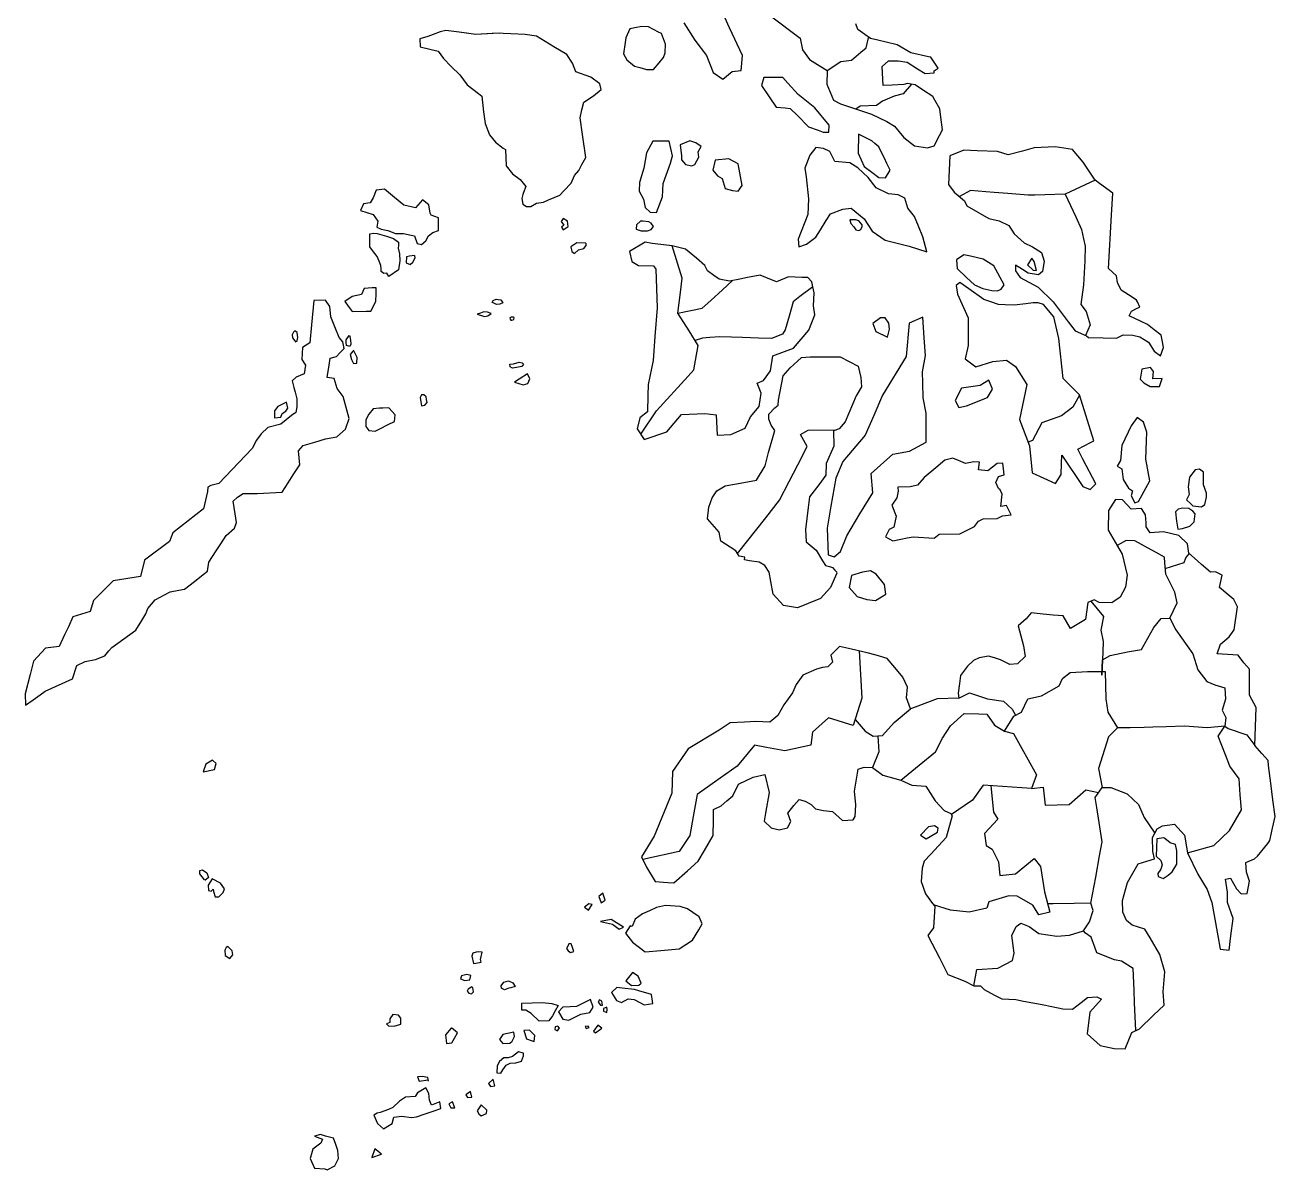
# Model space of a CAD drawing. Header units: millimetres. Extents: x -251401 to 377140, y -30451 to 275830.
# Drawn here: x -251401 to -215612, y 76927 to 109695 of the extents above; entities that cross this region are included whole.
import ezdxf

# ---------------------------------------------------------------- set-up
doc = ezdxf.new("R2010")
doc.units = ezdxf.units.MM
doc.layers.add('0-S1', color=1, linetype='Continuous')

msp = doc.modelspace()

# ---------------------------------------------------------------- linework, layer by layer
at = {"color": 1}
for points in [[(-232534.471, 109757.449), (-232224.182, 109259.056), (-231887.193, 108824.04), (-231695.37, 108337.237), (-231419.155, 108149.048), (-231151.616, 108359.759), (-230894.369, 108395.734), (-230858.355, 108822.298), (-231225.947, 109610.128), (-231452.627, 110095.954)], [(-230052.276, 109961.535), (-229209.095, 109315.321), (-229138.6, 108988.887), (-228938.805, 108712.056), (-228436.098, 108396.598), (-228442.543, 108003.885), (-228254.278, 107541.067), (-228052.092, 107437.316), (-227168.882, 107144.839), (-226724.849, 106934.438), (-226502.831, 106803.649), (-226240.965, 106473.832), (-225933.558, 106234.998), (-225557.839, 106183.82), (-225369.978, 106234.998), (-225216.275, 106530.697), (-225131.005, 106694.741), (-225176.425, 107053.855), (-225207.322, 107298.14), (-225347.207, 107542.893), (-225410.574, 107653.764), (-225705.85, 107844.278), (-225914.151, 107978.676), (-226132.804, 108020.559), (-226235.274, 107992.127), (-226576.838, 107975.067), (-226833.223, 107962.262), (-226860.535, 108509.076), (-226679.305, 108674.507), (-226406.056, 108668.82), (-226144.19, 108629.015), (-225848.167, 108441.36), (-225629.836, 108302.956), (-225369.978, 108327.63), (-225375.458, 108385.337), (-225256.123, 108464.106), (-225349.216, 108605.143), (-225462.062, 108776.103), (-225535.068, 108788.237), (-226041.174, 108899.538), (-226429.834, 109131.471), (-226747.83, 109207.1), (-226982.577, 109262.931), (-227194.574, 109313.35), (-227353.534, 109423.908), (-227559.191, 109566.942), (-227616.006, 109731.471)], [(-237823.752, 109458.301), (-238497.858, 109426.044), (-238966.103, 109486.526), (-239121.584, 109506.609), (-239347.894, 109535.841), (-239515.075, 109498.623), (-239716.904, 109422.012), (-239868.486, 109364.475), (-240100.378, 109301.047), (-240088.929, 109066.762), (-239572.623, 108945.217), (-239423.681, 108736.453), (-239195.266, 108508.288), (-238951.645, 108264.933), (-238743.51, 107986.042), (-238418.652, 107732.525), (-238322.21, 107661.54), (-238270.025, 107210.532), (-238230.805, 106871.575), (-238105.207, 106553.84), (-237931.169, 106340.964), (-237707.403, 106174.211), (-237645.898, 106128.376), (-237621.606, 105665.555), (-237440.265, 105439.128), (-237223.664, 105273.081), (-237097.732, 105117.096), (-237065.761, 105077.496), (-237132.994, 104900.732), (-237148.104, 104840.351), (-237175.955, 104729.059), (-237148.104, 104563.606), (-237042.323, 104503.225), (-236916.391, 104503.225), (-236760.236, 104593.797), (-236558.748, 104629.019), (-236412.666, 104694.431), (-236085.246, 104825.256), (-235974.426, 104946.018), (-235766.196, 105172.929), (-235672.192, 105383.778), (-235546.26, 105534.73), (-235455.589, 105705.809), (-235348.517, 105907.834), (-235438.626, 106564.457), (-235504.116, 107041.68), (-235454.741, 107264.652), (-235404.92, 107489.636), (-235124.403, 107667.064), (-234906.862, 107852.173), (-234939.09, 108013.137), (-235204.973, 108206.294), (-235631.996, 108359.211), (-235728.681, 108600.657), (-235890.433, 108853.534), (-236261.058, 109070.837), (-236760.595, 109376.669), (-237082.875, 109424.958), (-237493.784, 109441.055), (-237710.992, 109449.564), (-237823.752, 109458.301), (-238027.064, 109448.573), (-238497.858, 109426.044), (-238825.9, 109468.416), (-238966.103, 109486.526)], [(-233264.365, 109491.965), (-233554.266, 109642.875), (-233738.006, 109651.033), (-233942.165, 109610.246), (-234084.272, 109581.857), (-234195.318, 109324.74), (-234215.734, 109198.301), (-234268.846, 108869.373), (-234166.744, 108699.384), (-233946.255, 108519.923), (-233795.178, 108475.058), (-233607.355, 108426.114), (-233403.196, 108426.114), (-233243.955, 108613.732), (-233118.013, 108762.117), (-233076.546, 108899.239), (-233060.213, 109143.959), (-233178.624, 109449.859), (-233264.365, 109491.965)], [(-228436.098, 108396.598), (-228046.469, 108651.355), (-227738.509, 108684.081), (-227469.861, 108913.163), (-227320.081, 109040.884), (-227252.03, 109327.015)], [(-228378.171, 106827.327), (-228786.924, 107327.831), (-229261.604, 107703.209), (-229558.279, 108032.487), (-229700.26, 108190.071), (-230243.931, 108190.541), (-230316.451, 107966.632), (-230092.296, 107637.353), (-229890.425, 107340.808), (-229637.393, 107321.246), (-229493.215, 107310.099), (-229287.976, 107103.922), (-228969.205, 106783.694), (-228694.624, 106682.444), (-228545.559, 106627.496), (-228424.46, 106627.496), (-228387.904, 106627.496), (-228378.171, 106827.327)], [(-226023.478, 107999.617), (-226257.672, 107728.481), (-226519.767, 107656.484), (-226847.384, 107512.489), (-227017.746, 107388.131), (-227489.518, 107375.04), (-227610.487, 107291.077)], [(-232955.635, 106372.359), (-233424.752, 106372.359), (-233608.719, 106041.581), (-233679.241, 105594.417), (-233807.649, 105184.866), (-233812.834, 104940.967), (-233695.582, 104706.718), (-233641.842, 104467.59), (-233500.161, 104340.705), (-233319.397, 104330.945), (-233153.289, 104775.041), (-233128.862, 105160.575), (-232917.208, 105742.911), (-232864.017, 105946.473), (-232955.635, 106372.359)], [(-232045.971, 106214.274), (-232194.141, 106321.915), (-232361.552, 106375.736), (-232638.647, 106262.328), (-232623.254, 106102.788), (-232604.01, 105960.548), (-232600.161, 105835.606), (-232490.479, 105706.822), (-232305.748, 105660.689), (-232219.156, 105699.133), (-232109.471, 105914.416), (-232126.791, 106068.189), (-232045.971, 106214.274)], [(-226633.887, 105536.308), (-226726.342, 105731.608), (-226796.8, 105880.441), (-226858.474, 106010.719), (-226952.297, 106208.908), (-227066.419, 106300.844), (-227159.741, 106376.024), (-227535.177, 106567.101), (-227544.367, 106029.998), (-227378.924, 105648.977), (-227158.334, 105483.714), (-226956.848, 105332.763), (-226763.106, 105323.043), (-226633.887, 105536.308)], [(-227027.929, 105033.547), (-227259.756, 105333.83), (-227552.726, 105606.12), (-227784.852, 105747.135), (-228211.772, 105793.376), (-228355.794, 106075.965), (-228535.82, 106163.31), (-228762.138, 106194.138), (-228931.877, 105973.206), (-229075.898, 105598.134), (-229034.749, 105346.373), (-228970.388, 104723.459), (-228989.866, 104269.464), (-229262.562, 103562.53), (-229249.578, 103342.018), (-229028.824, 103419.846), (-228762.621, 103620.901), (-228626.274, 103834.927), (-228458.619, 104098.1), (-228336.711, 104289.46), (-227989.984, 104425.12), (-227743.259, 104451.062), (-227379.667, 104146.238), (-227145.927, 103796.013), (-226775.842, 103536.587), (-226087.609, 103361.476), (-225581.175, 103199.334), (-225698.046, 103633.872), (-225821.406, 103938.697), (-225932.519, 104213.258), (-226126.567, 104457.548), (-226210.972, 104736.431), (-226399.261, 104833.715), (-226678.45, 104866.144), (-227027.929, 105033.547)], [(-221410.659, 106135.25), (-221904.324, 106210.29), (-222510.671, 106178.129), (-222843.358, 106087.009), (-223251.811, 105975.137), (-223557.023, 106070.929), (-224141.907, 106097.729), (-224517.469, 106114.938), (-224925.33, 105953.009), (-224962.891, 105132.923), (-224796.548, 104913.162), (-224501.422, 104666.6), (-224437.033, 104521.879), (-223809.22, 104157.397), (-223508.731, 104087.717), (-223229.703, 103953.715), (-223080.536, 103721.142), (-222795.07, 103464.504), (-222552.424, 103345.69), (-222295.505, 103188.856), (-222224.139, 102932.218), (-222266.957, 102642.313), (-222381.145, 102547.262), (-222680.884, 102594.787), (-222842.647, 102694.591), (-223042.878, 102818.129), (-223041.959, 102663.212), (-222910.541, 102464.428), (-222388.717, 102190.019), (-221961.928, 101771.344), (-221531.168, 101203.602), (-221334.492, 100944.384), (-221010.666, 100803.194), (-220956.821, 100749.408), (-220527.55, 100742.404), (-220154.649, 100736.321), (-219956.246, 100832.015), (-219687.119, 100817.866), (-219484.094, 100770.702), (-219238.574, 100619.779), (-219068.599, 100365.096), (-218893.904, 100223.605), (-218808.916, 100468.856), (-218837.244, 100629.212), (-218870.278, 100816.201), (-219073.321, 100973.505), (-219266.413, 101123.101), (-219465.208, 101218.756), (-219606.616, 101286.798), (-219783.334, 101371.829), (-219783.334, 101371.829), (-219718.039, 101507.528), (-219554.917, 101586.632), (-219479.419, 101623.243), (-219549.837, 101768.453), (-219574.701, 101819.725), (-219706.006, 101902.628), (-220020.427, 102103.088), (-220120.902, 102324.725), (-220146.02, 102512.907), (-220380.458, 102730.362), (-220294.693, 104249.817), (-220258.952, 104883.033), (-220632.9, 105157.753), (-220764.953, 105254.765), (-221107.736, 105774.125), (-221410.659, 106135.25)], [(-230979.742, 105719.79), (-231253.792, 105864.485), (-231640.805, 105828.322), (-231712.304, 105545.385), (-231574.807, 105375.072), (-231442.808, 105300.904), (-231354.808, 105017.966), (-231145.809, 104963.026), (-230983.561, 104941.051), (-230870.812, 105103.122), (-230979.742, 105719.79)], [(-220764.953, 105254.765), (-221620.458, 104855.186), (-222201.414, 104838.118), (-222491.642, 104829.591), (-222678.435, 104824.103), (-223260.805, 104872.254), (-223651.138, 104904.526), (-223887.329, 104924.055), (-224331.377, 104960.768), (-224648.985, 104789.881)], [(-240219.578, 104462.621), (-240555.135, 104539.972), (-240825.935, 104762.739), (-241111.833, 104997.926), (-241263.994, 104977.551), (-241344.855, 104966.724), (-241435.235, 104746.827), (-241522.848, 104603.619), (-241706.035, 104579.751), (-241797.63, 104388.808), (-241431.252, 104273.446), (-241303.818, 104078.524), (-241323.731, 103907.47), (-241208.241, 103851.778), (-241009.124, 103815.976), (-240794.076, 103728.46), (-240563.1, 103724.482), (-240348.053, 103680.724), (-240251.551, 103661.088), (-240172.334, 103440.64), (-240052.865, 103408.816), (-239929.411, 103520.2), (-239845.782, 103663.408), (-239726.311, 103754.902), (-239559.052, 103818.55), (-239559.052, 104001.538), (-239559.052, 104176.57), (-239770.117, 104248.174), (-239801.976, 104307.844), (-239837.817, 104550.501), (-240021.006, 104693.709), (-240219.578, 104462.621)], [(-221620.458, 104855.186), (-221317.116, 104205.726), (-221149.084, 103845.966), (-221090.762, 103575.066), (-221045.866, 103366.523), (-221056.588, 102943.541), (-221090.762, 102260.811), (-221176.197, 101697.558), (-221022.413, 101492.739), (-220902.806, 101117.237), (-221035.087, 100813.842)], [(-235849.102, 103930.136), (-235868.016, 104081.274), (-235992.839, 104160.621), (-236047.579, 104074.508), (-235970.144, 103967.921), (-236045.254, 103913.354), (-235990.046, 103837.362), (-235849.102, 103930.136)], [(-233406.072, 103928.319), (-233475.003, 104026.387), (-233537.669, 104057.686), (-233706.865, 104076.465), (-233777.021, 104084.251), (-233894.861, 103976.31), (-233901.127, 103853.203), (-233759.087, 103805.213), (-233579.446, 103801.04), (-233477.092, 103844.857), (-233406.072, 103928.319)], [(-227428.804, 103976.134), (-227527.811, 104095.265), (-227611.07, 104117.742), (-227782.086, 104122.238), (-227752.834, 104014.345), (-227671.826, 103915.445), (-227611.07, 103834.526), (-227530.062, 103809.8), (-227469.306, 103839.022), (-227431.052, 103931.179), (-227428.804, 103976.134)], [(-240704.475, 102686.477), (-240981.613, 102500.409), (-241042.761, 102591.484), (-241131.54, 102586.636), (-241199.688, 102641.095), (-241204.233, 102718.245), (-241209.859, 102813.752), (-241263.294, 102936.082), (-241321.763, 103069.936), (-241449.567, 103244.685), (-241527.376, 103351.075), (-241526.802, 103721.202), (-241426.85, 103739.355), (-241317.812, 103730.279), (-241054.304, 103648.59), (-240852.088, 103585.902), (-240704.475, 103476.136), (-240709.02, 103385.37), (-240718.105, 103312.758), (-240677.216, 103149.38), (-240672.673, 102945.159), (-240704.475, 102686.477)], [(-235346.25, 103455.146), (-235597.45, 103460.374), (-235772.765, 103350.594), (-235741.366, 103214.678), (-235670.716, 103157.175), (-235558.199, 103264.34), (-235401.199, 103298.319), (-235338.401, 103384.574), (-235336.936, 103454.953)], [(-233647.404, 103481.689), (-234091.184, 103217.823), (-234027.786, 102927.57), (-233832.312, 102811.47), (-233409.663, 102800.915), (-233335.699, 102705.923), (-233300.799, 101598.083), (-233364.798, 100777.643), (-233418.51, 100089.09), (-233560.834, 99406.737), (-233566.835, 99088.988), (-233575.602, 98624.798), (-233793.822, 98456.007), (-233869.485, 98134.793), (-233670.871, 97832.474), (-233027.74, 98049.766), (-232602.136, 98550.482), (-231940.089, 98578.824), (-231609.065, 98541.034), (-231609.065, 98541.034), (-231580.692, 97955.291), (-231194.284, 97974.008), (-230786.233, 98153.688), (-230625.45, 98484.35), (-230379.547, 98777.221), (-230322.8, 99155.12), (-230436.295, 99447.992), (-230256.45, 99517.686), (-230057.982, 99797.549), (-229986.616, 100228.732), (-229395.353, 100447.724), (-228963.534, 100965.341), (-228784.161, 101396.689), (-228824.022, 101655.497), (-228804.092, 102027.12), (-228843.953, 102199.659), (-228870.526, 102345.653), (-228983.465, 102465.104), (-229162.835, 102471.739), (-229540.746, 102485.719), (-229886.964, 102345.653), (-230185.917, 102465.104), (-230352.001, 102538.101), (-230717.389, 102465.104), (-230933.278, 102421.974), (-231232.529, 102362.189), (-231522.16, 102421.715), (-231674.958, 102527.892), (-231864.704, 102659.744), (-231934.051, 102813.245), (-232179.855, 103018.965), (-232491.497, 103279.787), (-232870.769, 103370.679), (-233448.743, 103443.677), (-233647.404, 103481.689)], [(-240250.681, 103095.015), (-240394.595, 103075.049), (-240475.094, 103063.882), (-240486.538, 102891.36), (-240374.605, 102843.441), (-240298.652, 102903.34), (-240234.689, 103027.13), (-240244.231, 103095.909)], [(-233770.178, 97983.633), (-233324.801, 98653.812), (-232412.629, 99649.355), (-232249.404, 99827.499), (-232123.679, 100523.309), (-232384.718, 100938.144), (-232706.503, 101449.514), (-232633.89, 102040.418), (-232583.848, 102447.644), (-232870.769, 103370.679)], [(-223362.492, 102261.157), (-223658.006, 102799.748), (-223963.888, 102996.541), (-224331.981, 103079.401), (-224520.598, 103121.86), (-224731.184, 102975.825), (-224710.444, 102727.245), (-224440.854, 102468.307), (-224217.924, 102255.978), (-223974.257, 102157.581), (-223715.035, 102095.436), (-223554.318, 102085.079), (-223455.813, 102131.688), (-223362.492, 102261.157)], [(-222506.124, 102928.781), (-222578.891, 103018.913), (-222695.319, 102835.74), (-222535.231, 102675.828), (-222445, 102672.921), (-222506.124, 102928.781)], [(-232706.503, 101449.514), (-232016.889, 101590.026), (-231767.717, 101815.221), (-231434.278, 102116.576), (-231297.581, 102240.118), (-231142.644, 102380.146)], [(-241692.637, 102150.656), (-241764.33, 101981.383), (-242038.07, 101929.299), (-242240.116, 101786.069), (-242088.515, 101572.216), (-242037.486, 101500.233), (-241633.978, 101506.119), (-241503.464, 101508.023), (-241353.721, 101786.069), (-241347.204, 102007.425), (-241342.444, 102169.087), (-241459.469, 102172.533), (-241692.637, 102150.656)], [(-228843.953, 102199.659), (-229216.658, 101921.893), (-229412.37, 101776.035), (-229525.158, 101364.831), (-229633.472, 100969.942), (-229715.005, 100843.324), (-230023.505, 100724.801), (-230403.198, 100736.653), (-230855.121, 100750.759), (-231176.285, 100760.784), (-231519.305, 100771.492), (-231791.449, 100748.506), (-232004.506, 100730.51), (-232214.505, 100667.647)], [(-221944.985, 101346.189), (-222244.94, 101692.746), (-222393.111, 101746.895), (-222537.668, 101743.285), (-222747.276, 101718.015), (-223083.406, 101677.493), (-223336.346, 101685.526), (-223531.187, 101691.713), (-223777.243, 101779.385), (-223950.79, 101841.221), (-224378.101, 102145.559), (-224631.921, 102326.334), (-224739.493, 102239.418), (-224706.956, 101995.404), (-224399.504, 101311.196), (-224399.504, 100525.06), (-224481.483, 100140.18), (-224178.161, 99910.89), (-223694.485, 100066.479), (-223300.986, 100099.236), (-223046.851, 99919.079), (-222719.527, 99404.443), (-222929.328, 98408.986), (-222640.852, 97649.295), (-222562.178, 96876.505), (-221893.441, 96575.248), (-221736.205, 96832.661), (-221723.265, 97142.864), (-221713.071, 97387.207), (-221115.117, 96490.144), (-220908.09, 96399.668), (-220746.347, 96561.232), (-221110.033, 97268.035), (-221258.815, 97557.185), (-220898.616, 97742.526), (-220799.517, 97793.518), (-221212.334, 99107.449), (-221679.618, 99574.653), (-221797.355, 100723.851), (-221944.985, 101346.189)], [(-242796.548, 101818.54), (-243133.821, 101806.289), (-243199.019, 101111.179), (-243247.272, 100596.725), (-243458.943, 100464.53), (-243473.655, 100121.609), (-243365.761, 99964.845), (-243404.592, 99710.14), (-243635.059, 99614.58), (-243748.116, 99514.676), (-243700.285, 99323.556), (-243666.774, 99189.653), (-243619.462, 99000.606), (-243622.013, 98763.225), (-243643.754, 98602.51), (-243774.207, 98524.324), (-244072.678, 98267.737), (-244451.417, 98180.009), (-244638.042, 97993.589), (-244769.779, 97812.651), (-244901.513, 97571.4), (-245853.65, 96570.614), (-246082.393, 96517.136), (-246165.131, 96468.521), (-246179.732, 96346.982), (-246286.56, 95852.546), (-247169.914, 95162.362), (-247266.12, 94917.739), (-247983.298, 94376.076), (-248096.998, 93913.041), (-248879.582, 93791.762), (-249442.63, 93229.332), (-249530.952, 92909.518), (-250027.756, 92755.125), (-250160.239, 92468.396), (-250266.583, 92238.236), (-250418.119, 91910.271), (-250811.606, 91861.852), (-251153.851, 91486.899), (-251253.212, 91111.945), (-251401.001, 90554.245), (-251388.921, 90225.675), (-251171.784, 90380.602), (-250965.693, 90527.648), (-250827.058, 90626.563), (-250041.143, 90987.341), (-249918.704, 91361.899), (-249673.827, 91484.204), (-249386.86, 91533.891), (-249118.604, 91641.343), (-248996.164, 91782.758), (-248911.807, 91880.189), (-248225.106, 92377.246), (-248056.063, 92657.069), (-247945.567, 92839.976), (-247887.02, 92999.609), (-247674.507, 93240.836), (-247245.511, 93471.153), (-246998.303, 93517.454), (-246830.4, 93548.902), (-246550.239, 93772.108), (-246302.299, 93969.643), (-246177.796, 94068.835), (-246133.075, 94320), (-245924.495, 94644.106), (-245793.949, 94846.956), (-245642.334, 95082.546), (-245399.177, 95292.317), (-245345.101, 95462.086), (-245383.726, 95709.024), (-245440.327, 96070.881), (-245313.161, 96183.098), (-245150.932, 96283.417), (-244756.943, 96291.134), (-244038.496, 96329.718), (-243868.539, 96592.088), (-243720.947, 96819.933), (-243531.954, 97111.689), (-243573.66, 97506.475), (-243434.605, 97660.811), (-243102.419, 97761.129), (-242798.669, 97852.86), (-242476.675, 97907.748), (-242229.467, 98131.535), (-242121.313, 98432.491), (-242206.291, 98748.879), (-242291.041, 99064.419), (-242461.224, 99289.055), (-242546.201, 99574.576), (-242747.057, 99605.443), (-242691.939, 99964.101), (-242661.728, 100160.688), (-242484.008, 100211.731), (-242375.854, 100319.767), (-242260.002, 100435.494), (-242298.601, 100628.439), (-242406.755, 100751.908), (-242530.36, 101060.579), (-242644.909, 101346.633), (-242669.415, 101639.339), (-242796.548, 101818.54)], [(-237719.214, 101742.006), (-237808.686, 101707.249), (-237900.644, 101699.801), (-237997.574, 101739.523), (-238025.922, 101751.14), (-237999.789, 101814.91), (-237913.071, 101853.725), (-237855.908, 101843.795), (-237778.861, 101833.863), (-237719.214, 101742.006)], [(-238054.737, 101436.641), (-238156.636, 101481.328), (-238265.992, 101483.811), (-238360.435, 101444.088), (-238452.394, 101416.779), (-238248.594, 101352.231), (-238154.151, 101374.574), (-238054.737, 101436.641)], [(-237425.137, 101334.392), (-237484.172, 101329.559), (-237520.945, 101311.192), (-237505.681, 101280.631), (-237492.881, 101252.223), (-237461.912, 101247.389), (-237429.008, 101257.057), (-237408.686, 101277.357), (-237394.171, 101316.991), (-237425.137, 101334.392)], [(-226076.401, 97502.134), (-225601.698, 97760.779), (-225601.698, 98157.369), (-225601.698, 98588.445), (-225688.008, 99028.142), (-225696.638, 99441.975), (-225703.444, 99768.372), (-225618.987, 100238.093), (-225653.511, 100746.762), (-225693.476, 101335.586), (-226085.059, 101160.596), (-226171.369, 100212.228), (-226851.568, 99104.642), (-227102.118, 98516.615), (-227342.203, 97953.148), (-227987.714, 97202.555), (-228185.469, 96730.181), (-228331.636, 95922.851), (-228431.188, 95293.296), (-228400.991, 94533.158), (-228234.896, 94476.042), (-228053.126, 94627.847), (-227874.335, 95077.312), (-227498.435, 95701.222), (-227131.165, 96310.806), (-227170.135, 96860.155), (-226555.283, 97416.386), (-226076.401, 97502.134)], [(-226709.194, 100762.059), (-226651.117, 100994.109), (-226670.476, 101163.313), (-226776.95, 101313.179), (-226902.782, 101318.014), (-227130.246, 101148.81), (-227043.131, 100921.594), (-226709.194, 100762.059)], [(-243618.264, 100629.216), (-243588.866, 100755.492), (-243606.505, 100890.577), (-243671.182, 100946.373), (-243715.28, 100902.323), (-243747.617, 100828.907), (-243744.678, 100737.872), (-243644.723, 100617.47)], [(-242104.044, 100782.877), (-242077.445, 100674.068), (-242074.913, 100560.199), (-242105.31, 100495.673), (-242192.707, 100520.977), (-242204.106, 100610.807), (-242209.173, 100689.251), (-242124.309, 100805.651), (-242104.044, 100782.877)], [(-242018.179, 100365.291), (-242090.559, 100261.177), (-242052.92, 100119.465), (-241997.911, 100012.458), (-241902.368, 100018.242), (-241893.683, 100180.198), (-241992.12, 100388.427)], [(-237175.96, 99925.203), (-237329.351, 99896.978), (-237442.579, 99876.143), (-237515.033, 99917.139), (-237515.033, 99917.139), (-237523.106, 99989.717), (-237418.108, 100001.395), (-237256.693, 100050.2), (-237167.888, 100026.007), (-237126.518, 99986.479), (-237175.96, 99925.203)], [(-228160.219, 94005.581), (-228336.012, 93595.851), (-228620.625, 93278.101), (-228980.578, 93135.949), (-229285.654, 93015.469), (-229683.743, 93077.416), (-229976.729, 93403.528), (-230043.696, 93771.449), (-230092.579, 94040.016), (-230219.486, 94231.35), (-230378.537, 94323.331), (-230654.778, 94365.14), (-230805.794, 94387.997), (-230794.022, 94465.779), (-230950.941, 94489.529), (-231048.217, 94649.443), (-231207.265, 94749.785), (-231340.804, 94834.034), (-231476.806, 94919.836), (-231525.364, 95176.239), (-231860.424, 95559.62), (-231817.556, 95896.297), (-231729.665, 96166.998), (-231594.164, 96360.878), (-231356.126, 96510.862), (-230821.457, 96605.973), (-230457.176, 96670.774), (-230206.217, 97083.391), (-230115.3, 97462.884), (-229936.218, 98095.062), (-230034.589, 98246.551), (-230108.367, 98414.416), (-230100.17, 98561.811), (-229928.021, 98737.865), (-229833.751, 98819.751), (-229825.551, 98954.863), (-229693.423, 99652.524), (-229496.817, 99885.092), (-229284.688, 100076.315), (-229173.058, 100176.945), (-228922.518, 100195.184), (-228062.555, 100200.209), (-227545.168, 99931.462), (-227467.56, 99611.035), (-227452.039, 99337.12), (-227607.253, 99078.71), (-227915.513, 98333.651), (-228089.899, 98142.034), (-228252.661, 98083.968), (-228244.429, 97638.543), (-228464.558, 97147.46), (-228471.897, 96810.298), (-228677.35, 96539.102), (-228941.458, 96190.484), (-228978.286, 95884.27), (-229053.224, 95261.171), (-229035.287, 94905.666), (-228746.656, 94668.836), (-228566.262, 94359.927), (-228478.64, 94226.066), (-228365.25, 94195.176), (-228277.631, 94169.433), (-228210.626, 94097.355), (-228149.196, 94031.273)], [(-219109.278, 99571.953), (-219090.983, 99776.011), (-219173.306, 99888.7), (-219429.422, 99849.107), (-219469.058, 99556.724), (-219371.491, 99459.263), (-219185.503, 99346.575), (-218917.192, 99352.666), (-218840.967, 99581.089), (-219109.278, 99571.953)], [(-237018.535, 99707.466), (-237252.656, 99562.309), (-237390.69, 99476.726), (-237139.631, 99392.958), (-237002.388, 99437.311), (-236945.877, 99570.372), (-237018.535, 99707.466)], [(-223806.502, 99530.31), (-224049.439, 99381.399), (-224590.522, 99298.671), (-224772.725, 98945.697), (-224667.819, 98747.149), (-224446.969, 98796.785), (-223845.151, 99033.94), (-223696.078, 99271.094), (-223806.502, 99530.31)], [(-243914.43, 98905.775), (-244164.588, 98776.667), (-244260.484, 98655.889), (-244260.484, 98455.98), (-244077.032, 98472.638), (-244039.509, 98580.923), (-243935.274, 98639.23), (-243876.904, 98726.69), (-243914.43, 98905.775)], [(-239954.828, 98812.798), (-239890.558, 98890.757), (-239904.33, 98979.415), (-239915.247, 99049.698), (-239983.903, 99112.402), (-240049.705, 99110.873), (-240083.37, 99032.916), (-240066.538, 98913.685), (-240046.645, 98797.513), (-239954.828, 98812.798)], [(-221209.858, 99104.973), (-221399.814, 98758.514), (-221725.115, 98505.778), (-222291.382, 98313.217), (-222556.443, 97807.745), (-222682.801, 97759.764)], [(-240799.338, 98536.593), (-240986.788, 98737.707), (-241156.881, 98730.772), (-241247.125, 98727.093), (-241431.112, 98713.434), (-241559.549, 98553.93), (-241642.86, 98394.426), (-241646.331, 98203.714), (-241556.078, 98089.287), (-241379.043, 98068.482), (-241240.192, 98137.832), (-240999.998, 98257.799), (-240826.441, 98344.482), (-240799.338, 98536.593)], [(-219525.238, 96058.148), (-219191.933, 96651.449), (-219306, 97269.995), (-219289.705, 97799.016), (-219282.214, 98042.196), (-219379.33, 98328.036), (-219558.58, 98458.257), (-219730.623, 98221.437), (-219998.554, 97660.657), (-220031.146, 97229.302), (-220128.918, 97066.526), (-219999.588, 96988.844), (-219957.816, 96692.142), (-219811.157, 96439.841), (-219697.09, 96366.592), (-219729.681, 96220.093), (-219623.76, 96024.763), (-219525.238, 96058.148)], [(-230999.579, 94569.486), (-230194.298, 95591.552), (-229797.257, 96095.478), (-229520.535, 96633.658), (-229276.568, 97108.136), (-229276.568, 97108.136), (-229006.374, 97633.621), (-229194.519, 97979.712), (-228973.539, 98099.843), (-228171.28, 98113.001)], [(-223562.937, 97143.811), (-223832.925, 96937.575), (-224097.619, 96964.015), (-224075.914, 97181.303), (-224236.255, 97197.32), (-224473.487, 97149.099), (-224674.656, 97233.709), (-224840.105, 97303.295), (-225061.109, 97238.997), (-225325.805, 97022.184), (-225659.626, 96748.752), (-225850.492, 96523.904), (-226062.248, 96476.312), (-226406.351, 96465.735), (-226402.814, 96350.645), (-226438.114, 96164.313), (-226586.343, 95952.789), (-226453.996, 95640.79), (-226528.393, 95321.346), (-226655.447, 95252.601), (-226766.619, 95046.365), (-226552.685, 94931.043), (-226327.224, 94977.619), (-226142.35, 95015.81), (-225971.658, 95051.071), (-225374.322, 95009.347), (-225231.388, 95120.398), (-224631.94, 95137.287), (-224213.723, 95343.523), (-224102.551, 95491.59), (-223970.204, 95565.623), (-223567.867, 95570.911), (-223414.345, 95644.945), (-223165.531, 95676.673), (-223297.878, 95941.079), (-223460.741, 95919.863), (-223426.785, 96266.878), (-223479.024, 96394.726), (-223531.264, 96433.863), (-223604.401, 96600.847), (-223528.653, 96770.441), (-223364.097, 96820.015), (-223384.992, 96992.218), (-223404.951, 97156.708), (-223562.937, 97143.811)], [(-218150.339, 96107.105), (-218020.446, 95994.278), (-217963.973, 95937.864), (-217721.128, 95904.017), (-217622.295, 95977.353), (-217577.115, 96183.264), (-217577.115, 96293.27), (-217661.828, 96535.848), (-217661.828, 96896.896), (-217771.954, 96984.336), (-217893.377, 96967.413), (-218059.98, 96755.861), (-218102.336, 96482.256), (-218068.452, 96262.242), (-218150.339, 96107.105)], [(-219432.431, 95861.113), (-219732.997, 95837.855), (-219847.145, 95964.225), (-219979.613, 96110.877), (-220182.319, 96113.028), (-220377.027, 95798.893), (-220393.393, 95239.469), (-219988.691, 94555.341), (-219844.376, 93954.953), (-219888.111, 93605.464), (-220044.24, 93319.515), (-220286.993, 93157.855), (-220648.428, 93163.244), (-220794.081, 93244.073), (-220972.102, 93163.244), (-221042.23, 92678.265), (-221462.906, 92428.056), (-221677.976, 92789.653), (-221960.196, 92802.526), (-222250.92, 92833.096), (-222595.821, 92869.362), (-222732.91, 92703.178), (-222962.429, 92496.836), (-222809.415, 91931.31), (-222763.513, 91625.62), (-222985.38, 91411.637), (-223207.249, 91396.352), (-223467.37, 91526.271), (-223643.335, 91579.766), (-223810.791, 91630.675), (-224079.419, 91587.409), (-224247.734, 91510.986), (-224416.046, 91342.857), (-224614.962, 91083.02), (-224645.566, 90846.11), (-224681.116, 90570.904), (-224668.517, 90433.428), (-225286.477, 90408.259), (-225919.056, 90172.253), (-226046.046, 90124.875), (-226164.372, 90442.03), (-226132.457, 90743.235), (-226269.641, 91032.533), (-226498.286, 91306.604), (-226716.354, 91567.996), (-227031.785, 91656.806), (-227291.743, 91729.997), (-227740.58, 91831.907), (-228085.485, 91910.219), (-228327.43, 91656.806), (-228281.701, 91458.866), (-228418.888, 91329.443), (-228563.694, 91306.604), (-228738.988, 91260.925), (-229135.628, 91085.924), (-229318.085, 90822.663), (-229426.208, 90579.654), (-229676.242, 90235.391), (-229845.182, 89938.379), (-230074.942, 89742.622), (-230478.266, 89761.63), (-230797.144, 89746.461), (-231210.525, 89726.797), (-231526.009, 89511.356), (-232414.315, 88980.473), (-232862.265, 88335.829), (-232885.041, 87713.937), (-233391.815, 86478.424), (-233747.144, 85886.856), (-233607.166, 85596.449), (-233359.512, 85187.729), (-232993.414, 85155.462), (-232824.341, 85140.56), (-232433.5, 85488.891), (-232128.618, 85760.612), (-231948.958, 86069.704), (-231698.308, 86500.929), (-231690.536, 86951.679), (-231685.512, 87243.113), (-231464.418, 87349.644), (-231302.905, 87489.468), (-231139.397, 87631.019), (-230969.109, 87973.479), (-230549.172, 88167.084), (-230215.379, 88242.375), (-230098.905, 87725.999), (-230198.563, 87141.556), (-230238.005, 86910.25), (-230033.87, 86717.006), (-229805.424, 86658.63), (-229571.666, 86722.313), (-229476.037, 86902.747), (-229555.727, 87141.556), (-229385.721, 87353.831), (-229231.653, 87528.958), (-229066.959, 87486.503), (-228896.954, 87390.979), (-228769.449, 87263.615), (-228541.004, 87215.852), (-228280.682, 87184.011), (-227999.108, 86929.281), (-227690.973, 86950.509), (-227632.533, 87046.033), (-227611.282, 87375.058), (-227648.47, 87767.768), (-227547.035, 88397.177), (-227375.134, 88455.811), (-227136.151, 88443.247), (-226838.47, 88229.653), (-226322.767, 88087.257), (-226007.316, 87944.557), (-225604.819, 87911.052), (-225344.871, 87488.053), (-225084.923, 87215.826), (-224896.251, 87132.064), (-224858.518, 87060.866), (-225028.408, 86443.524), (-225470.099, 85965.823), (-225654.595, 85766.286), (-225717.087, 85564.07), (-225740.427, 85187.974), (-225622.366, 84825.756), (-225419.977, 84556.199), (-225352.513, 84480.386), (-225388.533, 83860.284), (-225548.207, 83636.988), (-225217.692, 82996.404), (-224975.002, 82526.037), (-224493.846, 82326.516), (-224238.371, 82198.918), (-224046.764, 82198.918), (-223940.316, 82092.586), (-223642.263, 81933.089), (-223433.67, 81821.464), (-223035.509, 81805.491), (-222811.967, 81762.958), (-222278.798, 81661.514), (-222002.964, 81603.462), (-221683.618, 81539.662), (-221406.854, 81529.03), (-221162.023, 81720.426), (-220979.105, 81863.423), (-220714.941, 81879.923), (-220576.56, 81816.124), (-220917.192, 81443.964), (-220917.192, 81443.964), (-220994.522, 80820.497), (-220616.491, 80493.228), (-220213.257, 80400.921), (-219902.429, 80392.53), (-219709.213, 80862.455), (-219490.795, 80971.545), (-219087.56, 81357.555), (-218783.998, 81648.151), (-218810.337, 82028.877), (-218768.333, 82599.5), (-218911.145, 83094.6), (-219190.699, 83573.757), (-219335.405, 83821.783), (-219704.653, 83938.34), (-219868.524, 84064.828), (-219965.355, 84302.922), (-219980.251, 84637.744), (-219831.28, 85158.576), (-219645.012, 85489.247), (-219532.732, 85688.571), (-219283.163, 85762.654), (-219062.555, 85828.14), (-219106.879, 86040.694), (-219116.156, 86443.854), (-218981.622, 86694.09), (-218837.811, 86777.503), (-218489.878, 86823.843), (-218206.894, 86513.364), (-218114.113, 86003.623), (-217823.877, 85392.56), (-217553.431, 84956.122), (-217420.597, 84584.587), (-217354.179, 84213.051), (-217249.918, 83629.83), (-217181.854, 83249.089), (-217181.854, 83249.089), (-216929.1, 83217.867), (-216878.87, 83624.504), (-216809.547, 84120.168), (-216968.95, 84584.587), (-216968.95, 84876.507), (-217033.868, 85253.148), (-216888.359, 85278.228), (-216719.271, 84971.629), (-216581.636, 84827.596), (-216411.228, 84840.69), (-216339.132, 85194.226), (-216430.891, 85449.556), (-216443.998, 85724.528), (-216201.496, 85829.279), (-216109.739, 85907.842), (-215819.385, 86266.362), (-215756.485, 86360.608), (-215683.103, 86706.177), (-215612.435, 87038.967), (-215672.619, 87522.977), (-215731.438, 87996.018), (-215794.429, 88502.607), (-215811.737, 88641.802), (-215987.118, 88842.422), (-216193.398, 89078.389), (-216193.398, 89078.389), (-216165.334, 89889.601), (-216155.901, 90162.268), (-216343.547, 90517.909), (-216343.331, 91264.509), (-216506.047, 91444.462), (-216668.763, 91665.051), (-217122.046, 91694.075), (-217263.91, 91703.159), (-217168.536, 91972.712), (-216924.461, 92187.495), (-216784.989, 92384.863), (-216688, 93042.394), (-216793.484, 93257.709), (-216958.586, 93395.144), (-217202.648, 93598.307), (-217127.417, 93946.022), (-217318.538, 94043.508), (-217460.863, 94039.446), (-217712.981, 94258.792), (-217818.815, 94350.869), (-217915.199, 94434.724), (-218082.313, 94580.116), (-218115.555, 94847.777), (-218367.887, 95084.551), (-218807.765, 95192.599), (-219182.741, 95160.184), (-219298.118, 95333.061), (-219305.329, 95448.312), (-219319.414, 95673.437), (-219432.431, 95861.113)], [(-217967.428, 95778.882), (-218082.366, 95854.227), (-218254.771, 95864.991), (-218387.667, 95839.875), (-218463.096, 95760.943), (-218430.769, 95499.029), (-218398.442, 95262.231), (-218261.955, 95283.757), (-218046.446, 95348.339), (-217931.51, 95481.09), (-217899.184, 95703.537), (-217967.428, 95778.882)], [(-218620.941, 92720.354), (-218418.228, 93158.095), (-218479.03, 93461.776), (-218742.51, 93981.408), (-218762.778, 94298.586), (-218773.707, 94469.621), (-219019.5, 94602.267), (-219263.856, 94734.138), (-219430.138, 94823.874), (-219628.592, 94930.973), (-219877.495, 94946.439), (-220131.249, 94796.329)], [(-218752.644, 94139.997), (-218391.205, 94258.095), (-218212.828, 94316.379), (-218168.262, 94447.052), (-218065.341, 94565.35)], [(-226789.159, 93685.305), (-227029.023, 93976.515), (-227195.083, 94072.356), (-227420.187, 94035.494), (-227741.238, 93935.966), (-227807.661, 93600.523), (-227578.868, 93342.49), (-227297.797, 93256.891), (-227050.552, 93227.401), (-226877.111, 93334.301), (-226757.776, 93407.853), (-226789.159, 93685.305)], [(-220883.092, 93203.659), (-220523.692, 92767.07), (-220599.624, 92376.993), (-220534.54, 92051.929), (-220545.388, 91759.371), (-220562.284, 91303.701), (-220570.293, 91087.691), (-220553.836, 91531.536), (-220553.836, 91531.536), (-220327.692, 91654.803), (-219840.048, 91753.747), (-219436.219, 91822.247), (-219253.354, 92149.523), (-219083.067, 92454.287), (-218872.384, 92712.742), (-218620.941, 92720.354), (-218453.315, 92385.466), (-217963.391, 91698.679), (-217818.622, 91242.015), (-217567.181, 90907.127), (-217330.981, 90808.183), (-217049.062, 90724.461), (-217033.822, 90397.185), (-217125.256, 90085.131), (-217018.583, 89879.632), (-217049.372, 89628.695)], [(-227516.161, 91780.952), (-227443.319, 90430.501), (-227686.09, 89645.927), (-228399.1, 89866.553), (-228857.099, 89460.482), (-228899.941, 89089.592), (-229642.533, 88918.413), (-230170.914, 89018.268), (-230510.413, 89082.427), (-231014.783, 88485.75), (-231657.409, 88029.27), (-232157.664, 87673.921), (-232271.477, 87044.986), (-232370.535, 86497.585), (-232671.334, 86046.438), (-233709.402, 85808.554)], [(-223360.563, 89484.966), (-223087.132, 89915.113), (-222871.393, 90030.822), (-222685.768, 90414.027), (-222302.143, 90500.557), (-221794.77, 90784.87), (-221695.769, 90995.015), (-221473.021, 91168.074), (-220978.02, 91192.798), (-220582.021, 91192.798), (-220470.646, 91192.798), (-220458.271, 90414.027), (-220396.395, 90030.822), (-220117.832, 89577.958)], [(-224668.517, 90433.428), (-224360.622, 90586.512), (-223841.066, 90413.515), (-223382.123, 90344.316), (-223139.663, 90119.421), (-223042.829, 89938.875)], [(-227631.272, 89823.085), (-227346.171, 89484.237), (-227120.697, 89343.471), (-226852.948, 89357.548), (-226514.741, 89730.578), (-226046.046, 90124.875)], [(-226322.767, 88087.257), (-225804.35, 88511.051), (-225334.802, 88894.896), (-225133.257, 89282.595), (-224905.339, 89636.745), (-224512.814, 89990.896), (-224094.964, 89978.248), (-223864.196, 89971.263), (-223639.129, 89662.042), (-223360.563, 89484.966), (-223094.658, 89421.725), (-222436.228, 88232.79), (-222588.173, 87840.694), (-223968.343, 87941.88), (-224271.225, 87508.185), (-224877.385, 87096.465)], [(-217049.372, 89628.695), (-217558.801, 89577.037), (-218206.982, 89629.534), (-218723.772, 89612.035), (-219109.917, 89598.96), (-219354.432, 89594.535), (-219757.356, 89585.786), (-219976.8, 89581.021), (-220117.832, 89577.958), (-220379.258, 89323.298), (-220553.836, 88779.683), (-220670.339, 88416.908), (-220562.289, 87875.877)], [(-218114.113, 86003.623), (-217366.408, 86216.576), (-216911.982, 86640.899), (-216576.104, 87232.979), (-216605.741, 87667.17), (-216637.039, 88125.704), (-216902.103, 88486.213), (-217030.529, 88811.856), (-217239.529, 89341.811), (-217049.372, 89628.695), (-216948.741, 89561.994), (-216417.13, 89381.996), (-216193.398, 89078.389)], [(-226986.823, 89350.51), (-226955.87, 88891.397), (-227136.151, 88443.247)], [(-246303.291, 88320.258), (-245976.553, 88384.545), (-245927.047, 88562.571), (-246031.008, 88656.53), (-246219.131, 88537.846), (-246303.291, 88320.258)], [(-223750.2, 87925.887), (-223676.106, 87166.682), (-223549.484, 86964.31), (-223929.348, 86559.567), (-223878.698, 86218.063), (-223714.092, 86104.229), (-223524.161, 85750.078), (-223486.174, 85357.983), (-223039.837, 85401.224), (-222511.191, 85838.616), (-222323.254, 85611.469), (-222207.301, 84889.998), (-222055.354, 84308.178), (-222371.281, 84225.671), (-222549.178, 84510.55), (-222992.352, 84763.515), (-223232.932, 84776.163), (-223802.727, 84599.088), (-223866.037, 84422.013), (-224372.522, 84308.178), (-224904.33, 84358.771), (-225386.245, 84518.292)], [(-219600.004, 80917), (-219633.399, 81714.296), (-219648.536, 82075.694), (-219674.334, 82691.609), (-220010.986, 82901.693), (-220206.772, 82943.601), (-220710.221, 83146.157), (-220766.159, 83299.82), (-220871.719, 83589.796), (-221038.862, 83704.932), (-221097.564, 83773.598), (-220924.068, 84025.678), (-220821.55, 84356.533), (-220884.638, 84561.348), (-220745.82, 85309.255), (-220633.723, 85913.192), (-220558.754, 86317.105), (-220717.585, 87297.682), (-220763.967, 87584.032), (-220562.289, 87875.877), (-220308.17, 87875.877), (-219842.283, 87692.547), (-219517.575, 87382.296), (-219362.28, 87015.636), (-219048.889, 86568.972)], [(-225360.152, 86776.932), (-225531.783, 86751.533), (-225760.624, 86510.242), (-225601.707, 86402.297), (-225480.929, 86472.144), (-225270.916, 86593.598), (-225258.444, 86713.435), (-225360.152, 86776.932)], [(-218998.425, 86401.073), (-219010.303, 85910.689), (-218879.653, 85784.138), (-218840.063, 85657.587), (-218879.653, 85534.991), (-218962.794, 85416.35), (-218958.835, 85329.346), (-218812.349, 85266.071), (-218673.785, 85368.893), (-218555.465, 85456.693), (-218424.363, 85681.316), (-218420.405, 86060.967), (-218463.955, 86238.93), (-218610.439, 86286.386), (-218764.842, 86412.937), (-218792.831, 86435.876), (-218998.425, 86401.073)], [(-246263.484, 85226.301), (-246391.656, 85406.238), (-246391.656, 85496.207), (-246315.446, 85520.43), (-246190.737, 85433.921), (-246145.703, 85295.508), (-246256.542, 85216.555)], [(-246038.315, 85260.904), (-246156.096, 85080.967), (-246145.703, 84921.791), (-246072.956, 84904.489), (-246014.065, 84966.775), (-246000.21, 84897.569), (-245958.641, 84748.774), (-245847.788, 84748.774), (-245795.826, 84804.14), (-245730.007, 84869.885), (-245684.974, 84973.696), (-245802.755, 85139.793), (-246038.315, 85260.904)], [(-234855.814, 84845.802), (-234969.709, 84753.912), (-234908.382, 84574.505), (-234794.487, 84648.893), (-234855.814, 84845.802)], [(-235256.577, 84541.002), (-235380.829, 84447.915), (-235262.79, 84361.035), (-235163.389, 84528.59), (-235256.577, 84541.002)], [(-232098.438, 84169.459), (-232276.061, 84291.441), (-232434.606, 84400.322), (-232642.408, 84463.325), (-233064.265, 84496.594), (-233319.598, 84441.147), (-233519.424, 84346.888), (-233724.801, 84258.173), (-233935.728, 84108.468), (-234013.439, 83892.226), (-234070.286, 83912.655), (-234207.714, 83709.253), (-234007.888, 83443.109), (-233641.54, 83171.421), (-233197.483, 83210.234), (-232674.16, 83255.974), (-232287.162, 83504.101), (-232109.539, 83803.512), (-232010.464, 83970.518), (-232098.438, 84169.459)], [(-224238.371, 82198.918), (-224149.494, 82662.872), (-223550.147, 82702.26), (-223132.183, 82922.829), (-223076.98, 83135.522), (-223147.956, 83639.681), (-223021.777, 83899.639), (-222887.713, 83986.291), (-222651.129, 83899.639), (-222375.116, 83694.824), (-221854.632, 83616.049), (-221499.755, 83647.559), (-221097.564, 83773.598), (-220924.068, 84025.678), (-220821.55, 84356.533), (-220884.638, 84561.348), (-221357.805, 84553.47), (-221964.608, 84543.367), (-222116.117, 84540.844)], [(-234262.569, 83876.986), (-234622.898, 84094.187), (-234927.313, 84038.335), (-234579.409, 83957.66), (-234393.033, 83821.134), (-234262.569, 83876.986)], [(-235822.348, 83405.481), (-235894.575, 83269.674), (-235852.089, 83197.527), (-235779.862, 83155.087), (-235690.642, 83184.795), (-235725.836, 83290.493), (-235763.575, 83403.831), (-235822.348, 83405.481)], [(-245589.938, 83327.024), (-245640.17, 83291.183), (-245683.224, 83213.529), (-245668.873, 83064.193), (-245540.902, 82978.175), (-245446.418, 83083.307), (-245473.926, 83201.582), (-245589.938, 83327.024)], [(-238316.517, 83162.015), (-238420.061, 83172.024), (-238480.185, 83158.678), (-238580.278, 83136.46), (-238603.77, 83045.238), (-238563.688, 82835.039), (-238496.007, 82847.945), (-238343.759, 82876.977), (-238357.043, 82946.637), (-238316.517, 83162.015)], [(-238634.299, 82496.55), (-238746.84, 82520.217), (-238900.843, 82484.717), (-238927.497, 82398.925), (-238809.033, 82354.549), (-238660.953, 82372.3), (-238634.299, 82496.55)], [(-237367.123, 82174.998), (-237495.203, 82144.894), (-237546.641, 82132.804), (-237668.489, 82080.923), (-237758.9, 82133.605), (-237766.434, 82193.812), (-237687.326, 82302.939), (-237555.478, 82336.805), (-237434.93, 82287.887), (-237367.123, 82174.998)], [(-234008.472, 82576.895), (-234201.866, 82336.493), (-234037.163, 82203.997), (-233823.675, 82211.998), (-233754.912, 82276.392), (-233840.865, 82478.158), (-234008.472, 82576.895)], [(-238609.354, 82164.896), (-238714.49, 82100.408), (-238744.002, 82043.291), (-238697.89, 81984.331), (-238620.42, 81964.064), (-238555.861, 82026.708), (-238576.152, 82142.786), (-238609.354, 82164.896)], [(-233459.106, 81945.777), (-233823.675, 82053.16), (-233954.874, 82091.805), (-234300.709, 82130.433), (-234461.061, 82148.344), (-234610.139, 82005.939), (-234464.02, 81774.122), (-234322.199, 81718.313), (-234133.103, 81829.929), (-233956.901, 81808.465), (-233793.592, 81718.313), (-233676.736, 81653.805), (-233423.997, 81688.263), (-233434.183, 81762.975), (-233459.106, 81945.777)], [(-236136.736, 81632.458), (-236217.798, 81481.307), (-236295.949, 81335.585), (-236406.945, 81195.199), (-236682.556, 81189.801), (-236909.532, 81405.731), (-237060.847, 81497.501), (-237179.74, 81497.501), (-237179.74, 81702.635), (-236585.281, 81724.228), (-236315.074, 81691.838), (-236136.736, 81632.458)], [(-235207.22, 81810.6), (-235612.531, 81605.466), (-235796.274, 81594.67), (-236007.037, 81583.874), (-236125.927, 81454.316), (-236001.633, 81243.783), (-235828.699, 81216.792), (-235482.833, 81389.537), (-235228.836, 81438.121), (-235131.561, 81589.271), (-235207.22, 81810.6)], [(-234884.987, 81754.639), (-234951.902, 81797.418), (-234992.331, 81734.178), (-234927.811, 81642.345), (-234868.927, 81645.018), (-234884.987, 81754.639)], [(-240640.095, 81100.959), (-240637.243, 81268.954), (-240702.807, 81360.07), (-240870.986, 81374.307), (-240959.351, 81254.717), (-240959.351, 81146.516), (-241053.418, 81106.654), (-240993.557, 81049.705), (-240833.929, 81044.011), (-240640.095, 81100.959)], [(-234747.358, 81584.412), (-234835.84, 81551.432), (-234839.803, 81474.92), (-234744.716, 81436.663), (-234731.511, 81519.772), (-234747.358, 81584.412)], [(-239196.309, 80987.266), (-239359.202, 80792.006), (-239333.139, 80551.187), (-239182.922, 80567.444), (-239105.087, 80700.885), (-239017.253, 80851.467), (-239189.631, 80995.271)], [(-237114.367, 80914.428), (-237044.147, 80678.158), (-236881.534, 80622.782), (-236818.679, 80601.378), (-236807.618, 80777.834), (-236959.145, 80932.886), (-237114.367, 80914.428)], [(-236100.709, 80987.306), (-236143.612, 81041.853), (-236218.444, 81020.29), (-236231.395, 80944.104), (-236150.807, 80909.604), (-236096.124, 80994.416)], [(-235274.605, 81046.756), (-235365.975, 81037.629), (-235336.279, 80980.585), (-235247.194, 81007.966), (-235274.605, 81046.756)], [(-234999.88, 81069.358), (-235125.689, 80896.56), (-235064.624, 80852.101), (-234889.58, 80989.051), (-234999.88, 81069.358)], [(-237405.847, 80866.989), (-237720.399, 80808.803), (-237818.849, 80658.701), (-237720.399, 80550.006), (-237518.316, 80555.182), (-237456.136, 80612.117), (-237383.594, 80746.692), (-237405.847, 80866.989)], [(-237267.755, 80304.497), (-237445.842, 80172.512), (-237569.355, 80138.081), (-237689.995, 80140.951), (-237819.251, 80031.92), (-237882.444, 79911.412), (-237891.061, 79707.696), (-237775.039, 79702.788), (-237721.591, 79793.773), (-237623.928, 79931.496), (-237511.906, 79980.273), (-237345.308, 79994.62), (-237181.583, 80043.397), (-237129.879, 80189.728), (-237132.753, 80270.066), (-237267.755, 80304.497)], [(-239849.71, 79473.265), (-239866.75, 79575.38), (-240028.608, 79606.581), (-240162.071, 79589.562), (-240110.957, 79467.592), (-239855.866, 79510.157)], [(-237999.691, 79523.391), (-238133.37, 79398.761), (-238070.984, 79318.642), (-237950.675, 79331.995), (-237999.691, 79523.391)], [(-239524.265, 78872.954), (-239762.318, 78782.367), (-239817.97, 78928.614), (-239841.669, 79116.407), (-239926.688, 79274.935), (-240159.072, 79139.054), (-240227.087, 79025.819), (-240510.482, 79008.835), (-240674.852, 78901.262), (-240873.228, 78720.088), (-240997.922, 78657.809), (-241230.307, 78572.883), (-241320.995, 78555.898), (-241411.68, 78493.62), (-241309.657, 78255.828), (-241139.621, 78108.623), (-240884.565, 78261.489), (-240839.221, 78442.664), (-240612.504, 78470.972), (-240334.777, 78425.679), (-240193.079, 78448.325), (-239943.69, 78533.252), (-239943.69, 78533.252), (-239796.089, 78583.515), (-239714.93, 78611.153), (-239495.925, 78686.117), (-239524.265, 78872.954)], [(-238641.348, 79176.206), (-238779.484, 79078.283), (-238730.468, 79002.614), (-238605.702, 79007.065), (-238641.348, 79176.206)], [(-239158.241, 78877.984), (-239269.64, 78820.12), (-239211.712, 78708.843), (-239091.401, 78704.391), (-239158.241, 78877.984)], [(-238338.344, 78793.414), (-238454.198, 78619.821), (-238405.182, 78530.799), (-238338.344, 78477.386), (-238186.841, 78539.701), (-238182.384, 78642.077), (-238338.344, 78793.414)], [(-242440.49, 77487.462), (-242504.391, 77657.678), (-242571.801, 77837.238), (-242795.496, 77898.816), (-242942.013, 77939.149), (-243114.999, 77891.724), (-242887.796, 77806.616), (-242929.441, 77695.441), (-243157.598, 77522.923), (-243235.7, 77260.508), (-243107.898, 76983.908), (-242816.796, 76955.538), (-242745.795, 76927.169), (-242532.792, 77047.738), (-242426.29, 77253.416), (-242440.49, 77487.462)], [(-241382.577, 77530.016), (-241467.778, 77281.785), (-241190.876, 77381.078), (-241382.577, 77530.016)]]:
    msp.add_lwpolyline(points, dxfattribs=at)
at = {"layer": '0-S1'}
msp.add_lwpolyline([(-222588.173, 87840.694), (-222249.8, 87879.559), (-222191.138, 87368.827), (-221507.925, 87385.168), (-221028.798, 87802.311), (-220663.128, 87729.955)], dxfattribs=at)

doc.saveas('drawing.dxf')
